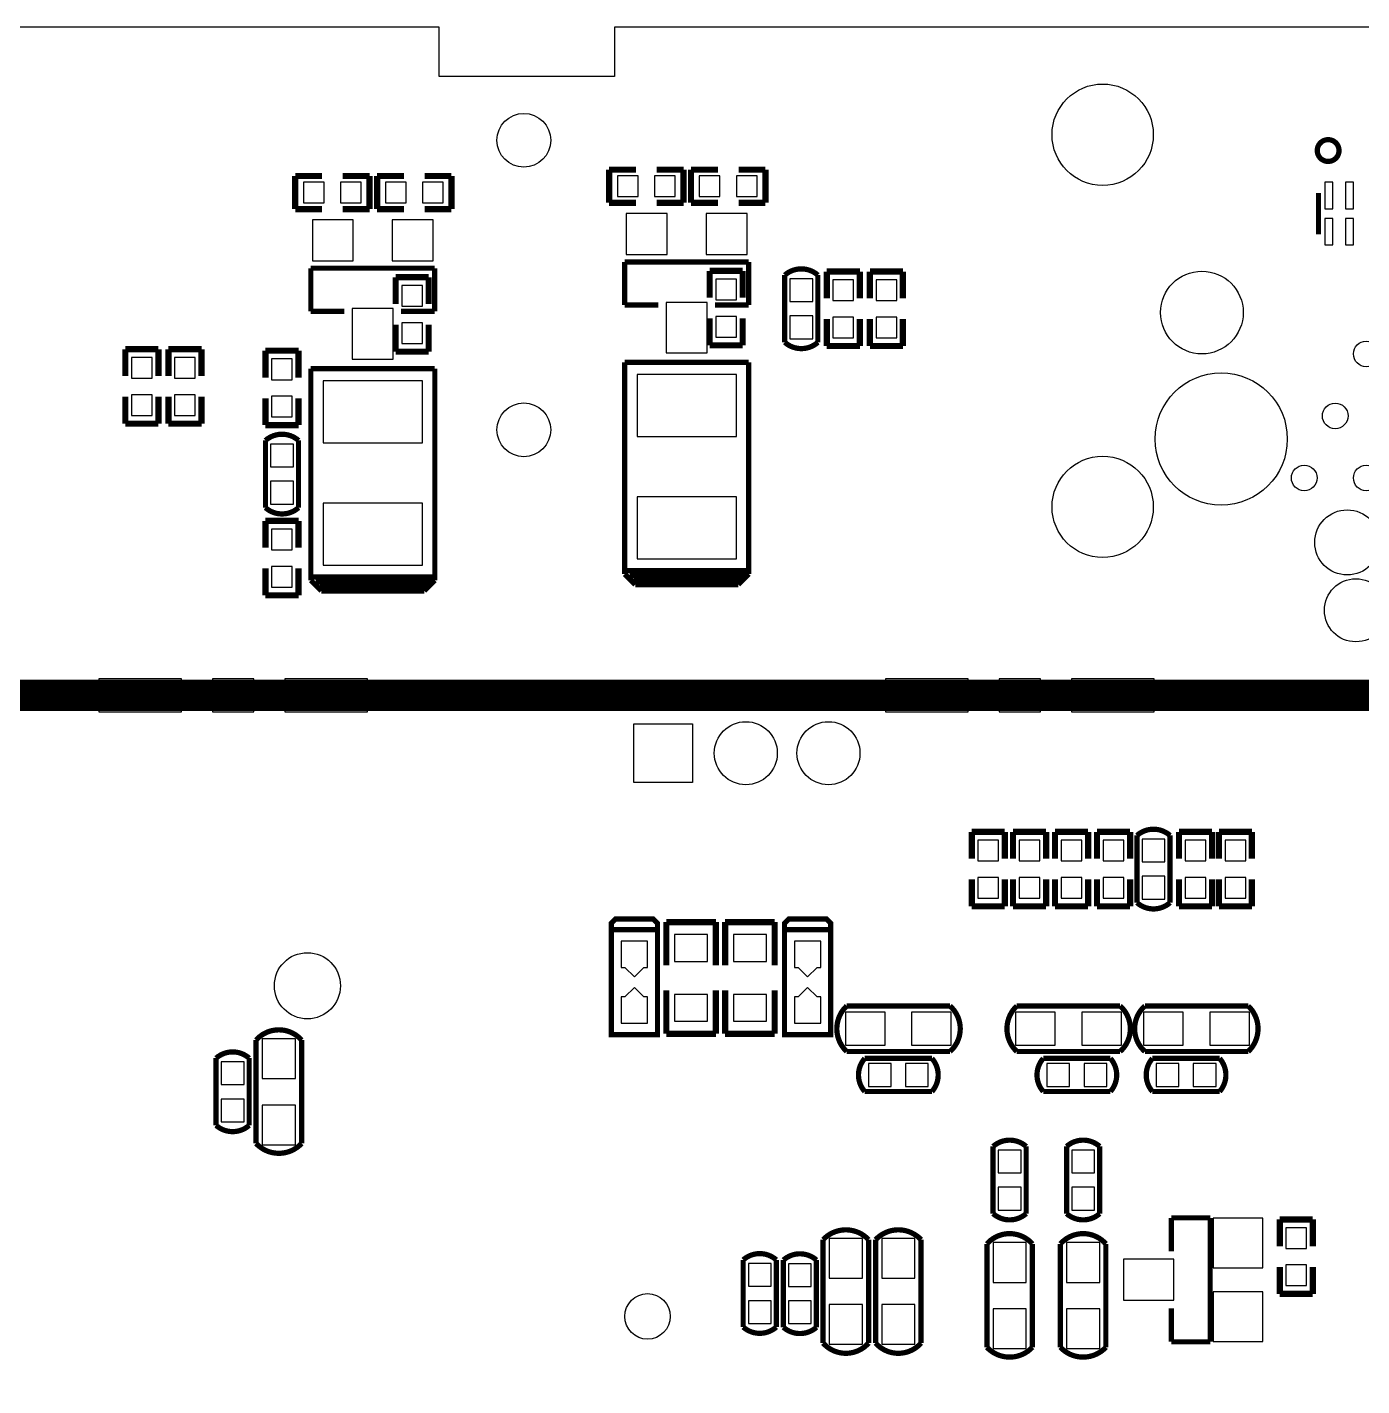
# Model space of a CAD drawing. Extents: x -3 to 180, y 0 to 107.
# Drawn here: x 32.1 to 64.38, y 74.21 to 107.06 of the extents above; entities that cross this region are included whole.
import ezdxf

# ---------------------------------------------------------------- set-up
doc = ezdxf.new("R2010")
doc.units = 0
doc.header["$MEASUREMENT"] = 0
for name, color, linetype in [('BG_OUTLINE', 254, 'CONTINUOUS'), ('BG_SILKSCREEN_BOTTOM', 141, 'CONTINUOUS'), ('PG_SILKSCREEN_BOTTOM', 85, 'CONTINUOUS'), ('PIN_BOTTOM', 5, 'CONTINUOUS')]:
    doc.layers.add(name, color=color, linetype=linetype)

msp = doc.modelspace()

# ---------------------------------------------------------------- linework, layer by layer
at = {"layer": 'BG_OUTLINE'}
msp.add_lwpolyline([(-2.999994, 103.031341), (-2.999994, 3.991813, 0.414214), (0.991819, 0), (176.017809, 0, 0.378859), (179.786788, 3.768979), (179.786788, 102.98717, 0.42493), (175.712984, 107.061), (166.5478, 107.060975), (166.5478, 97.5868), (152.3746, 97.5868), (152.3746, 107.060949), (46.3042, 107.06067), (46.3042, 105.8672), (42.0624, 105.8672), (42.0624, 107.06067), (30.607, 107.060644), (30.607, 105.8672), (26.3652, 105.8672), (26.3652, 107.060644), (1.029665, 107.060619, 0.418755)], format="xyb", close=True, dxfattribs=at)
at = {"layer": 'BG_SILKSCREEN_BOTTOM'}
msp.add_lwpolyline([(125.9332, 90.9066, 0.762, 0.762, 0), (6.5532, 90.9066, 0.762, 0.762, 0)], format="xyseb", dxfattribs=at)
at = {"layer": 'PG_SILKSCREEN_BOTTOM'}
for points in [[(63.832994, 104.07904, 0.127, 0.127, 1), (63.306198, 104.07904, 0.127, 0.127, 1), (63.832994, 104.07904, 0.127, 0.127, 0)], [(38.581762, 103.46309, 0.150089, 0.150089, 0), (39.231748, 103.46309, 0.150089, 0.150089, 0)], [(38.581762, 102.663092, 0.150089, 0.150089, 0), (38.581762, 103.46309, 0.150089, 0.150089, 0)], [(40.381555, 103.46309, 0.150089, 0.150089, 0), (39.731569, 103.46309, 0.150089, 0.150089, 0)], [(40.381555, 102.663092, 0.150089, 0.150089, 0), (40.381555, 103.46309, 0.150089, 0.150089, 0)], [(40.563063, 103.463039, 0.150089, 0.150089, 0), (40.563063, 102.663041, 0.150089, 0.150089, 0)], [(41.213049, 103.463039, 0.150089, 0.150089, 0), (40.563063, 103.463039, 0.150089, 0.150089, 0)], [(41.712871, 103.463039, 0.150089, 0.150089, 0), (42.362857, 103.463039, 0.150089, 0.150089, 0)], [(42.362857, 103.463039, 0.150089, 0.150089, 0), (42.362857, 102.663041, 0.150089, 0.150089, 0)], [(46.176514, 103.615465, 0.150089, 0.150089, 0), (46.8265, 103.615465, 0.150089, 0.150089, 0)], [(46.176514, 102.815466, 0.150089, 0.150089, 0), (46.176514, 103.615465, 0.150089, 0.150089, 0)], [(47.976307, 103.615465, 0.150089, 0.150089, 0), (47.326321, 103.615465, 0.150089, 0.150089, 0)], [(47.976307, 102.815466, 0.150089, 0.150089, 0), (47.976307, 103.615465, 0.150089, 0.150089, 0)], [(48.157638, 103.615439, 0.150089, 0.150089, 0), (48.157638, 102.815441, 0.150089, 0.150089, 0)], [(48.807624, 103.615439, 0.150089, 0.150089, 0), (48.157638, 103.615439, 0.150089, 0.150089, 0)], [(49.307445, 103.615439, 0.150089, 0.150089, 0), (49.957431, 103.615439, 0.150089, 0.150089, 0)], [(49.957431, 103.615439, 0.150089, 0.150089, 0), (49.957431, 102.815441, 0.150089, 0.150089, 0)], [(46.8265, 102.815466, 0.150089, 0.150089, 0), (46.176514, 102.815466, 0.150089, 0.150089, 0)], [(47.326321, 102.815466, 0.150089, 0.150089, 0), (47.976307, 102.815466, 0.150089, 0.150089, 0)], [(48.157638, 102.815441, 0.150089, 0.150089, 0), (48.807624, 102.815441, 0.150089, 0.150089, 0)], [(49.957431, 102.815441, 0.150089, 0.150089, 0), (49.307445, 102.815441, 0.150089, 0.150089, 0)], [(63.335687, 102.054939, 0.127, 0.127, 0), (63.335687, 103.054937, 0.127, 0.127, 0)], [(39.231748, 102.663092, 0.150089, 0.150089, 0), (38.581762, 102.663092, 0.150089, 0.150089, 0)], [(39.731569, 102.663092, 0.150089, 0.150089, 0), (40.381555, 102.663092, 0.150089, 0.150089, 0)], [(40.563063, 102.663041, 0.150089, 0.150089, 0), (41.213049, 102.663041, 0.150089, 0.150089, 0)], [(42.362857, 102.663041, 0.150089, 0.150089, 0), (41.712871, 102.663041, 0.150089, 0.150089, 0)], [(38.95946, 100.192789, 0.127, 0.127, 0), (38.95946, 101.234189, 0.127, 0.127, 0)], [(38.95946, 101.234189, 0.127, 0.127, 0), (41.95666, 101.234189, 0.127, 0.127, 0)], [(41.95666, 101.234189, 0.127, 0.127, 0), (41.95666, 100.192789, 0.127, 0.127, 0)], [(46.55406, 100.345265, 0.127, 0.127, 0), (46.55406, 101.386665, 0.127, 0.127, 0)], [(46.55406, 101.386665, 0.127, 0.127, 0), (49.55126, 101.386665, 0.127, 0.127, 0)], [(48.606761, 101.168937, 0.150089, 0.150089, 0), (49.406759, 101.168937, 0.150089, 0.150089, 0)], [(48.606761, 100.518951, 0.150089, 0.150089, 0), (48.606761, 101.168937, 0.150089, 0.150089, 0)], [(49.406759, 101.168937, 0.150089, 0.150089, 0), (49.406759, 100.518951, 0.150089, 0.150089, 0)], [(49.55126, 101.386665, 0.127, 0.127, 0), (49.55126, 100.345265, 0.127, 0.127, 0)], [(50.425401, 100.503711, 0.127, 0.127, 0), (50.425401, 101.0666, 0.127, 0.127, -0.37791), (51.225399, 101.0666, 0.127, 0.127, 0)], [(51.441401, 101.153697, 0.150089, 0.150089, 0), (52.241399, 101.153697, 0.150089, 0.150089, 0)], [(51.441401, 100.503711, 0.150089, 0.150089, 0), (51.441401, 101.153697, 0.150089, 0.150089, 0)], [(52.241399, 101.153697, 0.150089, 0.150089, 0), (52.241399, 100.503711, 0.150089, 0.150089, 0)], [(52.482801, 101.153697, 0.150089, 0.150089, 0), (52.482801, 100.503711, 0.150089, 0.150089, 0)], [(53.282799, 101.153697, 0.150089, 0.150089, 0), (52.482801, 101.153697, 0.150089, 0.150089, 0)], [(53.282799, 100.503711, 0.150089, 0.150089, 0), (53.282799, 101.153697, 0.150089, 0.150089, 0)], [(41.012161, 101.016537, 0.150089, 0.150089, 0), (41.812159, 101.016537, 0.150089, 0.150089, 0)], [(41.012161, 100.366551, 0.150089, 0.150089, 0), (41.012161, 101.016537, 0.150089, 0.150089, 0)], [(41.812159, 101.016537, 0.150089, 0.150089, 0), (41.812159, 100.366551, 0.150089, 0.150089, 0)], [(51.225399, 101.0666, 0.127, 0.127, 0), (51.225399, 100.503711, 0.127, 0.127, 0)], [(51.225399, 100.503711, 0.127, 0.127, 0), (51.225399, 99.441, 0.127, 0.127, -0.37791), (50.425401, 99.441, 0.127, 0.127, 0)], [(50.425401, 99.441, 0.127, 0.127, 0), (50.425401, 100.503711, 0.127, 0.127, 0)], [(39.77226, 100.192789, 0.127, 0.127, 0), (38.95946, 100.192789, 0.127, 0.127, 0)], [(41.95666, 100.192789, 0.127, 0.127, 0), (41.14386, 100.192789, 0.127, 0.127, 0)], [(47.36686, 100.345265, 0.127, 0.127, 0), (46.55406, 100.345265, 0.127, 0.127, 0)], [(49.55126, 100.345265, 0.127, 0.127, 0), (48.73846, 100.345265, 0.127, 0.127, 0)], [(41.012161, 99.866729, 0.150089, 0.150089, 0), (41.012161, 99.216743, 0.150089, 0.150089, 0)], [(41.812159, 99.216743, 0.150089, 0.150089, 0), (41.812159, 99.866729, 0.150089, 0.150089, 0)], [(48.606761, 100.019129, 0.150089, 0.150089, 0), (48.606761, 99.369143, 0.150089, 0.150089, 0)], [(49.406759, 99.369143, 0.150089, 0.150089, 0), (49.406759, 100.019129, 0.150089, 0.150089, 0)], [(51.441401, 100.003889, 0.150089, 0.150089, 0), (51.441401, 99.353903, 0.150089, 0.150089, 0)], [(52.241399, 99.353903, 0.150089, 0.150089, 0), (52.241399, 100.003889, 0.150089, 0.150089, 0)], [(52.482801, 99.353903, 0.150089, 0.150089, 0), (52.482801, 100.003889, 0.150089, 0.150089, 0)], [(53.282799, 100.003889, 0.150089, 0.150089, 0), (53.282799, 99.353903, 0.150089, 0.150089, 0)], [(34.474201, 99.274097, 0.150089, 0.150089, 0), (35.274199, 99.274097, 0.150089, 0.150089, 0)], [(34.474201, 98.624111, 0.150089, 0.150089, 0), (34.474201, 99.274097, 0.150089, 0.150089, 0)], [(35.274199, 99.274097, 0.150089, 0.150089, 0), (35.274199, 98.624111, 0.150089, 0.150089, 0)], [(35.515601, 99.274097, 0.150089, 0.150089, 0), (36.315599, 99.274097, 0.150089, 0.150089, 0)], [(35.515601, 98.624111, 0.150089, 0.150089, 0), (35.515601, 99.274097, 0.150089, 0.150089, 0)], [(36.315599, 99.274097, 0.150089, 0.150089, 0), (36.315599, 98.624111, 0.150089, 0.150089, 0)], [(37.862535, 99.238435, 0.150089, 0.150089, 0), (37.862535, 98.588449, 0.150089, 0.150089, 0)], [(38.662534, 99.238435, 0.150089, 0.150089, 0), (37.862535, 99.238435, 0.150089, 0.150089, 0)], [(38.662534, 98.588449, 0.150089, 0.150089, 0), (38.662534, 99.238435, 0.150089, 0.150089, 0)], [(41.012161, 99.216743, 0.150089, 0.150089, 0), (41.812159, 99.216743, 0.150089, 0.150089, 0)], [(48.606761, 99.369143, 0.150089, 0.150089, 0), (49.406759, 99.369143, 0.150089, 0.150089, 0)], [(51.441401, 99.353903, 0.150089, 0.150089, 0), (52.241399, 99.353903, 0.150089, 0.150089, 0)], [(53.282799, 99.353903, 0.150089, 0.150089, 0), (52.482801, 99.353903, 0.150089, 0.150089, 0)], [(46.554161, 98.955835, 0.127, 0.127, 0), (46.554161, 93.838039, 0.127, 0.127, 0)], [(49.554359, 98.955835, 0.127, 0.127, 0), (46.554161, 98.955835, 0.127, 0.127, 0)], [(49.554359, 93.838039, 0.127, 0.127, 0), (49.554359, 98.955835, 0.127, 0.127, 0)], [(38.959561, 98.803435, 0.127, 0.127, 0), (38.959561, 93.685639, 0.127, 0.127, 0)], [(41.959759, 98.803435, 0.127, 0.127, 0), (38.959561, 98.803435, 0.127, 0.127, 0)], [(41.959759, 93.685639, 0.127, 0.127, 0), (41.959759, 98.803435, 0.127, 0.127, 0)], [(34.474201, 98.124289, 0.150089, 0.150089, 0), (34.474201, 97.474303, 0.150089, 0.150089, 0)], [(35.274199, 97.474303, 0.150089, 0.150089, 0), (35.274199, 98.124289, 0.150089, 0.150089, 0)], [(35.515601, 98.124289, 0.150089, 0.150089, 0), (35.515601, 97.474303, 0.150089, 0.150089, 0)], [(36.315599, 97.474303, 0.150089, 0.150089, 0), (36.315599, 98.124289, 0.150089, 0.150089, 0)], [(37.862535, 97.438642, 0.150089, 0.150089, 0), (37.862535, 98.088628, 0.150089, 0.150089, 0)], [(38.662534, 98.088628, 0.150089, 0.150089, 0), (38.662534, 97.438642, 0.150089, 0.150089, 0)], [(34.474201, 97.474303, 0.150089, 0.150089, 0), (35.274199, 97.474303, 0.150089, 0.150089, 0)], [(35.515601, 97.474303, 0.150089, 0.150089, 0), (36.315599, 97.474303, 0.150089, 0.150089, 0)], [(38.662534, 97.438642, 0.150089, 0.150089, 0), (37.862535, 97.438642, 0.150089, 0.150089, 0)], [(37.862586, 96.005879, 0.127, 0.127, 0), (37.862586, 97.068589, 0.127, 0.127, -0.37791), (38.662585, 97.068589, 0.127, 0.127, 0)], [(38.662585, 97.068589, 0.127, 0.127, 0), (38.662585, 96.005879, 0.127, 0.127, 0)], [(38.662585, 96.005879, 0.127, 0.127, 0), (38.662585, 95.442989, 0.127, 0.127, -0.37791), (37.862586, 95.442989, 0.127, 0.127, 0)], [(37.862586, 95.442989, 0.127, 0.127, 0), (37.862586, 96.005879, 0.127, 0.127, 0)], [(37.862561, 95.123787, 0.150089, 0.150089, 0), (37.862561, 94.473801, 0.150089, 0.150089, 0)], [(38.662559, 95.123787, 0.150089, 0.150089, 0), (37.862561, 95.123787, 0.150089, 0.150089, 0)], [(38.662559, 94.473801, 0.150089, 0.150089, 0), (38.662559, 95.123787, 0.150089, 0.150089, 0)], [(37.862561, 93.323994, 0.150089, 0.150089, 0), (37.862561, 93.97398, 0.150089, 0.150089, 0)], [(38.662559, 93.97398, 0.150089, 0.150089, 0), (38.662559, 93.323994, 0.150089, 0.150089, 0)], [(49.554359, 93.921834, 0.127, 0.127, 0), (46.554161, 93.921834, 0.127, 0.127, 0)], [(41.959759, 93.769434, 0.127, 0.127, 0), (38.959561, 93.769434, 0.127, 0.127, 0)], [(38.959561, 93.685639, 0.127, 0.127, 0), (39.213561, 93.431639, 0.127, 0.127, 0)], [(41.89476, 93.642637, 0.127, 0.127, 0), (39.07536, 93.642637, 0.127, 0.127, 0)], [(41.705759, 93.431639, 0.127, 0.127, 0), (41.959759, 93.685639, 0.127, 0.127, 0)], [(46.554161, 93.838039, 0.127, 0.127, 0), (46.808161, 93.584039, 0.127, 0.127, 0)], [(49.48936, 93.795037, 0.127, 0.127, 0), (46.66996, 93.795037, 0.127, 0.127, 0)], [(49.37506, 93.67774, 0.127, 0.127, 0), (46.77156, 93.67774, 0.127, 0.127, 0)], [(46.808161, 93.584039, 0.127, 0.127, 0), (49.300359, 93.584039, 0.127, 0.127, 0)], [(49.300359, 93.584039, 0.127, 0.127, 0), (49.554359, 93.838039, 0.127, 0.127, 0)], [(38.662559, 93.323994, 0.150089, 0.150089, 0), (37.862561, 93.323994, 0.150089, 0.150089, 0)], [(41.78046, 93.52534, 0.127, 0.127, 0), (39.17696, 93.52534, 0.127, 0.127, 0)], [(39.213561, 93.431639, 0.127, 0.127, 0), (41.705759, 93.431639, 0.127, 0.127, 0)], [(58.944561, 86.955351, 0.127, 0.127, 0), (58.944561, 87.51824, 0.127, 0.127, -0.37791), (59.744559, 87.51824, 0.127, 0.127, 0)], [(54.947871, 87.604067, 0.150089, 0.150089, 0), (55.747869, 87.604067, 0.150089, 0.150089, 0)], [(54.947871, 86.954081, 0.150089, 0.150089, 0), (54.947871, 87.604067, 0.150089, 0.150089, 0)], [(55.747869, 87.604067, 0.150089, 0.150089, 0), (55.747869, 86.954081, 0.150089, 0.150089, 0)], [(55.947361, 87.605337, 0.150089, 0.150089, 0), (55.947361, 86.955351, 0.150089, 0.150089, 0)], [(56.747359, 87.605337, 0.150089, 0.150089, 0), (55.947361, 87.605337, 0.150089, 0.150089, 0)], [(56.747359, 86.955351, 0.150089, 0.150089, 0), (56.747359, 87.605337, 0.150089, 0.150089, 0)], [(56.963361, 87.605337, 0.150089, 0.150089, 0), (57.763359, 87.605337, 0.150089, 0.150089, 0)], [(56.963361, 86.955351, 0.150089, 0.150089, 0), (56.963361, 87.605337, 0.150089, 0.150089, 0)], [(57.763359, 87.605337, 0.150089, 0.150089, 0), (57.763359, 86.955351, 0.150089, 0.150089, 0)], [(57.979361, 87.605337, 0.150089, 0.150089, 0), (57.979361, 86.955351, 0.150089, 0.150089, 0)], [(58.779359, 87.605337, 0.150089, 0.150089, 0), (57.979361, 87.605337, 0.150089, 0.150089, 0)], [(58.779359, 86.955351, 0.150089, 0.150089, 0), (58.779359, 87.605337, 0.150089, 0.150089, 0)], [(59.744559, 87.51824, 0.127, 0.127, 0), (59.744559, 86.955351, 0.127, 0.127, 0)], [(59.960561, 87.605337, 0.150089, 0.150089, 0), (59.960561, 86.955351, 0.150089, 0.150089, 0)], [(60.760559, 87.605337, 0.150089, 0.150089, 0), (59.960561, 87.605337, 0.150089, 0.150089, 0)], [(60.760559, 86.955351, 0.150089, 0.150089, 0), (60.760559, 87.605337, 0.150089, 0.150089, 0)], [(60.925761, 87.605286, 0.150089, 0.150089, 0), (61.725759, 87.605286, 0.150089, 0.150089, 0)], [(60.925761, 86.9553, 0.150089, 0.150089, 0), (60.925761, 87.605286, 0.150089, 0.150089, 0)], [(61.725759, 87.605286, 0.150089, 0.150089, 0), (61.725759, 86.9553, 0.150089, 0.150089, 0)], [(59.744559, 86.955351, 0.127, 0.127, 0), (59.744559, 85.89264, 0.127, 0.127, -0.37791), (58.944561, 85.89264, 0.127, 0.127, 0)], [(58.944561, 85.89264, 0.127, 0.127, 0), (58.944561, 86.955351, 0.127, 0.127, 0)], [(54.947871, 86.454259, 0.150089, 0.150089, 0), (54.947871, 85.804273, 0.150089, 0.150089, 0)], [(55.747869, 85.804273, 0.150089, 0.150089, 0), (55.747869, 86.454259, 0.150089, 0.150089, 0)], [(55.947361, 85.805543, 0.150089, 0.150089, 0), (55.947361, 86.455529, 0.150089, 0.150089, 0)], [(56.747359, 86.455529, 0.150089, 0.150089, 0), (56.747359, 85.805543, 0.150089, 0.150089, 0)], [(56.963361, 86.455529, 0.150089, 0.150089, 0), (56.963361, 85.805543, 0.150089, 0.150089, 0)], [(57.763359, 85.805543, 0.150089, 0.150089, 0), (57.763359, 86.455529, 0.150089, 0.150089, 0)], [(57.979361, 85.805543, 0.150089, 0.150089, 0), (57.979361, 86.455529, 0.150089, 0.150089, 0)], [(58.779359, 86.455529, 0.150089, 0.150089, 0), (58.779359, 85.805543, 0.150089, 0.150089, 0)], [(59.960561, 85.805543, 0.150089, 0.150089, 0), (59.960561, 86.455529, 0.150089, 0.150089, 0)], [(60.760559, 86.455529, 0.150089, 0.150089, 0), (60.760559, 85.805543, 0.150089, 0.150089, 0)], [(60.925761, 86.455479, 0.150089, 0.150089, 0), (60.925761, 85.805493, 0.150089, 0.150089, 0)], [(61.725759, 85.805493, 0.150089, 0.150089, 0), (61.725759, 86.455479, 0.150089, 0.150089, 0)], [(54.947871, 85.804273, 0.150089, 0.150089, 0), (55.747869, 85.804273, 0.150089, 0.150089, 0)], [(56.747359, 85.805543, 0.150089, 0.150089, 0), (55.947361, 85.805543, 0.150089, 0.150089, 0)], [(56.963361, 85.805543, 0.150089, 0.150089, 0), (57.763359, 85.805543, 0.150089, 0.150089, 0)], [(58.779359, 85.805543, 0.150089, 0.150089, 0), (57.979361, 85.805543, 0.150089, 0.150089, 0)], [(60.760559, 85.805543, 0.150089, 0.150089, 0), (59.960561, 85.805543, 0.150089, 0.150089, 0)], [(60.925761, 85.805493, 0.150089, 0.150089, 0), (61.725759, 85.805493, 0.150089, 0.150089, 0)], [(46.228, 85.2424, 0.127, 0.127, 0), (46.228, 85.3948, 0.127, 0.127, 0), (46.3296, 85.4964, 0.127, 0.127, 0), (46.7868, 85.4964, 0.127, 0.127, 0)], [(47.3456, 85.2424, 0.127, 0.127, 0), (47.3456, 85.3948, 0.127, 0.127, 0), (47.244, 85.4964, 0.127, 0.127, 0), (46.7868, 85.4964, 0.127, 0.127, 0)], [(47.558503, 85.42401, 0.150089, 0.150089, 0), (48.758297, 85.42401, 0.150089, 0.150089, 0)], [(47.558503, 84.373999, 0.150089, 0.150089, 0), (47.558503, 85.42401, 0.150089, 0.150089, 0)], [(48.758297, 85.42401, 0.150089, 0.150089, 0), (48.758297, 84.373999, 0.150089, 0.150089, 0)], [(48.980903, 85.42401, 0.150089, 0.150089, 0), (50.180697, 85.42401, 0.150089, 0.150089, 0)], [(48.980903, 84.373999, 0.150089, 0.150089, 0), (48.980903, 85.42401, 0.150089, 0.150089, 0)], [(50.180697, 85.42401, 0.150089, 0.150089, 0), (50.180697, 84.373999, 0.150089, 0.150089, 0)], [(50.419, 85.2424, 0.127, 0.127, 0), (50.419, 85.3948, 0.127, 0.127, 0), (50.5206, 85.4964, 0.127, 0.127, 0), (50.9778, 85.4964, 0.127, 0.127, 0)], [(51.5366, 85.2424, 0.127, 0.127, 0), (51.5366, 85.3948, 0.127, 0.127, 0), (51.435, 85.4964, 0.127, 0.127, 0), (50.9778, 85.4964, 0.127, 0.127, 0)], [(46.228, 85.2424, 0.127, 0.127, 0), (47.3456, 85.2424, 0.127, 0.127, 0), (47.3456, 82.7024, 0.127, 0.127, 0), (46.228, 82.7024, 0.127, 0.127, 0), (46.228, 85.2424, 0.127, 0.127, 0)], [(50.419, 85.2424, 0.127, 0.127, 0), (51.5366, 85.2424, 0.127, 0.127, 0), (51.5366, 82.7024, 0.127, 0.127, 0), (50.419, 82.7024, 0.127, 0.127, 0), (50.419, 85.2424, 0.127, 0.127, 0)], [(47.558503, 83.774001, 0.150089, 0.150089, 0), (47.558503, 82.72399, 0.150089, 0.150089, 0)], [(48.758297, 82.72399, 0.150089, 0.150089, 0), (48.758297, 83.774001, 0.150089, 0.150089, 0)], [(48.980903, 83.774001, 0.150089, 0.150089, 0), (48.980903, 82.72399, 0.150089, 0.150089, 0)], [(50.180697, 82.72399, 0.150089, 0.150089, 0), (50.180697, 83.774001, 0.150089, 0.150089, 0)], [(51.922426, 82.294679, 0.127, 0.127, -0.432734), (51.922426, 83.394499, 0.127, 0.127, 0)], [(51.922426, 83.394499, 0.127, 0.127, 0), (54.422243, 83.394499, 0.127, 0.127, -0.450474), (54.422243, 82.294679, 0.127, 0.127, 0)], [(56.037226, 82.294679, 0.127, 0.127, -0.432734), (56.037226, 83.394499, 0.127, 0.127, 0)], [(56.037226, 83.394499, 0.127, 0.127, 0), (58.537043, 83.394499, 0.127, 0.127, -0.450474), (58.537043, 82.294679, 0.127, 0.127, 0)], [(61.635894, 82.294679, 0.127, 0.127, 0), (59.136077, 82.294679, 0.127, 0.127, -0.450474), (59.136077, 83.394499, 0.127, 0.127, 0)], [(59.136077, 83.394499, 0.127, 0.127, 0), (61.635894, 83.394499, 0.127, 0.127, 0)], [(61.635894, 83.394499, 0.127, 0.127, -0.432734), (61.635894, 82.294679, 0.127, 0.127, 0)], [(37.636501, 80.070706, 0.127, 0.127, 0), (37.636501, 82.570523, 0.127, 0.127, -0.450474), (38.736321, 82.570523, 0.127, 0.127, 0)], [(47.558503, 82.72399, 0.150089, 0.150089, 0), (48.758297, 82.72399, 0.150089, 0.150089, 0)], [(48.980903, 82.72399, 0.150089, 0.150089, 0), (50.180697, 82.72399, 0.150089, 0.150089, 0)], [(38.736321, 82.570523, 0.127, 0.127, 0), (38.736321, 80.070706, 0.127, 0.127, 0)], [(36.668761, 81.070704, 0.127, 0.127, 0), (36.668761, 82.133415, 0.127, 0.127, -0.37791), (37.468759, 82.133415, 0.127, 0.127, 0)], [(37.468759, 82.133415, 0.127, 0.127, 0), (37.468759, 81.070704, 0.127, 0.127, 0)], [(54.422243, 82.294679, 0.127, 0.127, 0), (51.922426, 82.294679, 0.127, 0.127, 0)], [(52.922399, 81.327041, 0.127, 0.127, 0), (52.359509, 81.327041, 0.127, 0.127, -0.37791), (52.359509, 82.127039, 0.127, 0.127, 0)], [(52.359509, 82.127039, 0.127, 0.127, 0), (52.922399, 82.127039, 0.127, 0.127, 0)], [(52.922399, 82.127039, 0.127, 0.127, 0), (53.985109, 82.127039, 0.127, 0.127, -0.37791), (53.985109, 81.327041, 0.127, 0.127, 0)], [(58.537043, 82.294679, 0.127, 0.127, 0), (56.037226, 82.294679, 0.127, 0.127, 0)], [(57.240399, 81.32699, 0.127, 0.127, 0), (56.677509, 81.32699, 0.127, 0.127, -0.37791), (56.677509, 82.126988, 0.127, 0.127, 0)], [(56.677509, 82.126988, 0.127, 0.127, 0), (57.240399, 82.126988, 0.127, 0.127, 0)], [(57.240399, 82.126988, 0.127, 0.127, 0), (58.303109, 82.126988, 0.127, 0.127, -0.37791), (58.303109, 81.32699, 0.127, 0.127, 0)], [(60.381921, 81.327015, 0.127, 0.127, 0), (59.319211, 81.327015, 0.127, 0.127, -0.37791), (59.319211, 82.127014, 0.127, 0.127, 0)], [(59.319211, 82.127014, 0.127, 0.127, 0), (60.381921, 82.127014, 0.127, 0.127, 0)], [(60.381921, 82.127014, 0.127, 0.127, 0), (60.944811, 82.127014, 0.127, 0.127, -0.37791), (60.944811, 81.327015, 0.127, 0.127, 0)], [(53.985109, 81.327041, 0.127, 0.127, 0), (52.922399, 81.327041, 0.127, 0.127, 0)], [(58.303109, 81.32699, 0.127, 0.127, 0), (57.240399, 81.32699, 0.127, 0.127, 0)], [(60.944811, 81.327015, 0.127, 0.127, 0), (60.381921, 81.327015, 0.127, 0.127, 0)], [(37.468759, 81.070704, 0.127, 0.127, 0), (37.468759, 80.507815, 0.127, 0.127, -0.37791), (36.668761, 80.507815, 0.127, 0.127, 0)], [(36.668761, 80.507815, 0.127, 0.127, 0), (36.668761, 81.070704, 0.127, 0.127, 0)], [(55.464761, 79.437001, 0.127, 0.127, 0), (55.464761, 79.999891, 0.127, 0.127, -0.37791), (56.264759, 79.999891, 0.127, 0.127, 0)], [(57.242786, 79.437001, 0.127, 0.127, 0), (57.242786, 79.999891, 0.127, 0.127, -0.37791), (58.042785, 79.999891, 0.127, 0.127, 0)], [(38.736321, 80.070706, 0.127, 0.127, -0.432734), (37.636501, 80.070706, 0.127, 0.127, 0)], [(56.264759, 79.999891, 0.127, 0.127, 0), (56.264759, 79.437001, 0.127, 0.127, 0)], [(58.042785, 79.999891, 0.127, 0.127, 0), (58.042785, 79.437001, 0.127, 0.127, 0)], [(56.264759, 79.437001, 0.127, 0.127, 0), (56.264759, 78.374291, 0.127, 0.127, -0.37791), (55.464761, 78.374291, 0.127, 0.127, 0)], [(55.464761, 78.374291, 0.127, 0.127, 0), (55.464761, 79.437001, 0.127, 0.127, 0)], [(58.042785, 79.437001, 0.127, 0.127, 0), (58.042785, 78.374291, 0.127, 0.127, -0.37791), (57.242786, 78.374291, 0.127, 0.127, 0)], [(57.242786, 78.374291, 0.127, 0.127, 0), (57.242786, 79.437001, 0.127, 0.127, 0)], [(59.77636, 77.45984, 0.127, 0.127, 0), (59.77636, 78.27264, 0.127, 0.127, 0)], [(59.77636, 78.27264, 0.127, 0.127, 0), (60.71616, 78.27264, 0.127, 0.127, 0)], [(60.71616, 78.27264, 0.127, 0.127, 0), (60.71616, 75.27544, 0.127, 0.127, 0)], [(62.398961, 78.232737, 0.150089, 0.150089, 0), (63.198959, 78.232737, 0.150089, 0.150089, 0)], [(62.398961, 77.582751, 0.150089, 0.150089, 0), (62.398961, 78.232737, 0.150089, 0.150089, 0)], [(63.198959, 78.232737, 0.150089, 0.150089, 0), (63.198959, 77.582751, 0.150089, 0.150089, 0)], [(51.352399, 77.744599, 0.127, 0.127, -0.432734), (52.452219, 77.744599, 0.127, 0.127, 0)], [(52.622501, 77.744599, 0.127, 0.127, -0.432734), (53.722321, 77.744599, 0.127, 0.127, 0)], [(55.314799, 75.143106, 0.127, 0.127, 0), (55.314799, 77.642923, 0.127, 0.127, -0.450474), (56.414619, 77.642923, 0.127, 0.127, 0)], [(57.092799, 75.143106, 0.127, 0.127, 0), (57.092799, 77.642923, 0.127, 0.127, -0.450474), (58.192619, 77.642923, 0.127, 0.127, 0)], [(52.452219, 77.744599, 0.127, 0.127, 0), (52.452219, 75.244782, 0.127, 0.127, -0.450474), (51.352399, 75.244782, 0.127, 0.127, 0)], [(51.352399, 75.244782, 0.127, 0.127, 0), (51.352399, 77.744599, 0.127, 0.127, 0)], [(53.722321, 77.744599, 0.127, 0.127, 0), (53.722321, 75.244782, 0.127, 0.127, -0.450474), (52.622501, 75.244782, 0.127, 0.127, 0)], [(52.622501, 75.244782, 0.127, 0.127, 0), (52.622501, 77.744599, 0.127, 0.127, 0)], [(56.414619, 77.642923, 0.127, 0.127, 0), (56.414619, 75.143106, 0.127, 0.127, 0)], [(58.192619, 77.642923, 0.127, 0.127, 0), (58.192619, 75.143106, 0.127, 0.127, 0)], [(49.41951, 76.693801, 0.127, 0.127, 0), (49.41951, 77.256691, 0.127, 0.127, -0.37791), (50.219508, 77.256691, 0.127, 0.127, 0)], [(50.219508, 77.256691, 0.127, 0.127, 0), (50.219508, 76.693801, 0.127, 0.127, 0)], [(50.39139, 76.68895, 0.127, 0.127, 0), (50.39139, 77.251839, 0.127, 0.127, -0.37791), (51.191389, 77.251839, 0.127, 0.127, 0)], [(51.191389, 77.251839, 0.127, 0.127, 0), (51.191389, 76.68895, 0.127, 0.127, 0)], [(62.398961, 77.082929, 0.150089, 0.150089, 0), (62.398961, 76.432943, 0.150089, 0.150089, 0)], [(63.198959, 76.432943, 0.150089, 0.150089, 0), (63.198959, 77.082929, 0.150089, 0.150089, 0)], [(50.219508, 76.693801, 0.127, 0.127, 0), (50.219508, 75.631091, 0.127, 0.127, -0.37791), (49.41951, 75.631091, 0.127, 0.127, 0)], [(49.41951, 75.631091, 0.127, 0.127, 0), (49.41951, 76.693801, 0.127, 0.127, 0)], [(51.191389, 76.68895, 0.127, 0.127, 0), (51.191389, 75.626239, 0.127, 0.127, -0.37791), (50.39139, 75.626239, 0.127, 0.127, 0)], [(50.39139, 75.626239, 0.127, 0.127, 0), (50.39139, 76.68895, 0.127, 0.127, 0)], [(62.398961, 76.432943, 0.150089, 0.150089, 0), (63.198959, 76.432943, 0.150089, 0.150089, 0)], [(59.77636, 75.27544, 0.127, 0.127, 0), (59.77636, 76.08824, 0.127, 0.127, 0)], [(60.71616, 75.27544, 0.127, 0.127, 0), (59.77636, 75.27544, 0.127, 0.127, 0)], [(56.414619, 75.143106, 0.127, 0.127, -0.432734), (55.314799, 75.143106, 0.127, 0.127, 0)], [(58.192619, 75.143106, 0.127, 0.127, -0.432734), (57.092799, 75.143106, 0.127, 0.127, 0)]]:
    msp.add_lwpolyline(points, format="xyseb", dxfattribs=at)
at = {"layer": 'PIN_BOTTOM'}
for points in [[(38.781622, 103.31304), (38.781622, 102.813142), (39.281519, 102.813142), (39.281519, 103.31304)], [(39.681798, 103.31304), (39.681798, 102.813142), (40.181695, 102.813142), (40.181695, 103.31304)], [(41.262833, 102.813079), (41.262833, 103.312976), (40.762936, 103.312976), (40.762936, 102.813079)], [(42.163009, 102.813079), (42.163009, 103.312976), (41.663112, 103.312976), (41.663112, 102.813079)], [(46.376374, 103.465414), (46.376374, 102.965517), (46.876272, 102.965517), (46.876272, 103.465414)], [(47.27655, 103.465414), (47.27655, 102.965517), (47.776448, 102.965517), (47.776448, 103.465414)], [(48.857408, 102.965479), (48.857408, 103.465376), (48.357511, 103.465376), (48.357511, 102.965479)], [(49.757584, 102.965479), (49.757584, 103.465376), (49.257687, 103.465376), (49.257687, 102.965479)], [(63.485649, 103.314233), (63.485649, 102.670623), (63.685547, 102.670623), (63.685547, 103.314233)], [(63.98575, 103.314233), (63.98575, 102.670623), (64.185648, 102.670623), (64.185648, 103.314233)], [(46.59216, 102.555853), (46.59216, 101.565253), (47.58276, 101.565253), (47.58276, 102.555853)], [(48.52256, 102.555853), (48.52256, 101.565253), (49.51316, 101.565253), (49.51316, 102.555853)], [(38.99756, 102.403377), (38.99756, 101.412777), (39.98816, 101.412777), (39.98816, 102.403377)], [(40.92796, 102.403377), (40.92796, 101.412777), (41.91856, 101.412777), (41.91856, 102.403377)], [(63.485649, 102.439457), (63.485649, 101.795847), (63.685547, 101.795847), (63.685547, 102.439457)], [(63.98575, 102.439457), (63.98575, 101.795847), (64.185648, 101.795847), (64.185648, 102.439457)], [(49.256709, 100.969077), (48.756811, 100.969077), (48.756811, 100.469179), (49.256709, 100.469179)], [(50.550445, 100.428933), (51.100355, 100.428933), (51.100355, 100.978843), (50.550445, 100.978843)], [(52.091349, 100.953837), (51.591451, 100.953837), (51.591451, 100.453939), (52.091349, 100.453939)], [(52.632851, 100.453939), (53.132749, 100.453939), (53.132749, 100.953837), (52.632851, 100.953837)], [(41.662109, 100.816677), (41.162211, 100.816677), (41.162211, 100.316779), (41.662109, 100.316779)], [(39.96276, 100.255502), (39.96276, 99.036302), (40.95336, 99.036302), (40.95336, 100.255502)], [(47.55736, 100.407978), (47.55736, 99.188778), (48.54796, 99.188778), (48.54796, 100.407978)], [(41.662109, 99.916501), (41.162211, 99.916501), (41.162211, 99.416603), (41.662109, 99.416603)], [(49.256709, 100.068901), (48.756811, 100.068901), (48.756811, 99.569003), (49.256709, 99.569003)], [(50.550445, 99.528757), (51.100355, 99.528757), (51.100355, 100.078667), (50.550445, 100.078667)], [(52.091349, 100.053661), (51.591451, 100.053661), (51.591451, 99.553763), (52.091349, 99.553763)], [(52.632851, 99.553763), (53.132749, 99.553763), (53.132749, 100.053661), (52.632851, 100.053661)], [(35.124149, 99.074237), (34.624251, 99.074237), (34.624251, 98.574339), (35.124149, 98.574339)], [(36.165549, 99.074237), (35.665651, 99.074237), (35.665651, 98.574339), (36.165549, 98.574339)], [(38.012586, 98.538678), (38.512483, 98.538678), (38.512483, 99.038575), (38.012586, 99.038575)], [(46.855253, 97.162582), (49.255248, 97.162582), (49.255248, 98.66268), (46.855253, 98.66268)], [(39.260653, 97.010182), (41.660648, 97.010182), (41.660648, 98.51028), (39.260653, 98.51028)], [(35.124149, 98.174061), (34.624251, 98.174061), (34.624251, 97.674163), (35.124149, 97.674163)], [(36.165549, 98.174061), (35.665651, 98.174061), (35.665651, 97.674163), (36.165549, 97.674163)], [(38.012586, 97.638502), (38.512483, 97.638502), (38.512483, 98.138399), (38.012586, 98.138399)], [(38.53754, 96.980832), (37.98763, 96.980832), (37.98763, 96.430922), (38.53754, 96.430922)], [(38.53754, 96.080656), (37.98763, 96.080656), (37.98763, 95.530746), (38.53754, 95.530746)], [(46.855253, 94.208892), (49.255248, 94.208892), (49.255248, 95.708991), (46.855253, 95.708991)], [(39.260653, 94.056492), (41.660648, 94.056492), (41.660648, 95.556591), (39.260653, 95.556591)], [(38.012611, 94.42403), (38.512509, 94.42403), (38.512509, 94.923927), (38.012611, 94.923927)], [(38.012611, 93.523854), (38.512509, 93.523854), (38.512509, 94.023751), (38.012611, 94.023751)], [(35.834091, 90.50655), (35.834091, 91.30665), (33.834095, 91.30665), (33.834095, 90.50655)], [(37.583999, 90.50655), (37.583999, 91.30665), (36.584001, 91.30665), (36.584001, 90.50655)], [(40.333905, 90.50655), (40.333905, 91.30665), (38.333909, 91.30665), (38.333909, 90.50655)], [(54.858691, 90.50655), (54.858691, 91.30665), (52.858695, 91.30665), (52.858695, 90.50655)], [(54.858691, 90.50655), (54.858691, 91.30665), (52.858695, 91.30665), (52.858695, 90.50655)], [(56.608599, 90.50655), (56.608599, 91.30665), (55.608601, 91.30665), (55.608601, 90.50655)], [(56.608599, 90.50655), (56.608599, 91.30665), (55.608601, 91.30665), (55.608601, 90.50655)], [(59.358505, 90.50655), (59.358505, 91.30665), (57.358509, 91.30665), (57.358509, 90.50655)], [(59.358505, 90.50655), (59.358505, 91.30665), (57.358509, 91.30665), (57.358509, 90.50655)], [(46.770747, 88.795047), (46.770747, 90.219047), (48.194747, 90.219047), (48.194747, 88.795047)], [(55.597819, 87.404207), (55.097921, 87.404207), (55.097921, 86.904309), (55.597819, 86.904309)], [(56.097411, 86.905579), (56.597309, 86.905579), (56.597309, 87.405477), (56.097411, 87.405477)], [(57.613309, 87.405477), (57.113411, 87.405477), (57.113411, 86.905579), (57.613309, 86.905579)], [(58.129411, 86.905579), (58.629309, 86.905579), (58.629309, 87.405477), (58.129411, 87.405477)], [(59.069605, 86.880573), (59.619515, 86.880573), (59.619515, 87.430483), (59.069605, 87.430483)], [(60.110611, 86.905579), (60.610509, 86.905579), (60.610509, 87.405477), (60.110611, 87.405477)], [(61.575709, 87.405426), (61.075811, 87.405426), (61.075811, 86.905529), (61.575709, 86.905529)], [(55.597819, 86.504031), (55.097921, 86.504031), (55.097921, 86.004133), (55.597819, 86.004133)], [(56.097411, 86.005403), (56.597309, 86.005403), (56.597309, 86.505301), (56.097411, 86.505301)], [(57.613309, 86.505301), (57.113411, 86.505301), (57.113411, 86.005403), (57.613309, 86.005403)], [(58.129411, 86.005403), (58.629309, 86.005403), (58.629309, 86.505301), (58.129411, 86.505301)], [(59.069605, 85.980397), (59.619515, 85.980397), (59.619515, 86.530307), (59.069605, 86.530307)], [(60.110611, 86.005403), (60.610509, 86.005403), (60.610509, 86.505301), (60.110611, 86.505301)], [(61.575709, 86.50525), (61.075811, 86.50525), (61.075811, 86.005353), (61.575709, 86.005353)], [(48.55845, 85.123896), (47.75835, 85.123896), (47.75835, 84.473885), (48.55845, 84.473885)], [(49.98085, 85.123896), (49.18075, 85.123896), (49.18075, 84.473885), (49.98085, 84.473885)], [(46.4693, 84.963), (46.4693, 84.328), (46.5455, 84.328), (46.5582, 84.328), (46.7868, 84.0994), (47.0154, 84.328), (47.1043, 84.328), (47.1043, 84.963)], [(50.6603, 84.963), (50.6603, 84.328), (50.7365, 84.328), (50.7492, 84.328), (50.9778, 84.0994), (51.2064, 84.328), (51.2953, 84.328), (51.2953, 84.963)], [(47.1043, 82.9818), (47.1043, 83.6168), (47.0281, 83.6168), (47.0154, 83.6168), (46.7868, 83.8454), (46.5582, 83.6168), (46.4693, 83.6168), (46.4693, 82.9818)], [(51.2953, 82.9818), (51.2953, 83.6168), (51.2191, 83.6168), (51.2064, 83.6168), (50.9778, 83.8454), (50.7492, 83.6168), (50.6603, 83.6168), (50.6603, 82.9818)], [(48.55845, 83.674115), (47.75835, 83.674115), (47.75835, 83.024104), (48.55845, 83.024104)], [(49.98085, 83.674115), (49.18075, 83.674115), (49.18075, 83.024104), (49.98085, 83.024104)], [(52.852295, 82.444539), (52.852295, 83.244639), (51.8922, 83.244639), (51.8922, 82.444539)], [(54.452495, 82.444539), (54.452495, 83.244639), (53.4924, 83.244639), (53.4924, 82.444539)], [(56.967095, 82.444539), (56.967095, 83.244639), (56.007, 83.244639), (56.007, 82.444539)], [(58.567295, 82.444539), (58.567295, 83.244639), (57.6072, 83.244639), (57.6072, 82.444539)], [(59.105838, 83.244639), (59.105838, 82.444539), (60.065933, 82.444539), (60.065933, 83.244639)], [(60.706038, 83.244639), (60.706038, 82.444539), (61.666133, 82.444539), (61.666133, 83.244639)], [(38.586461, 82.600762), (37.786361, 82.600762), (37.786361, 81.640667), (38.586461, 81.640667)], [(37.343715, 82.045658), (36.793805, 82.045658), (36.793805, 81.495748), (37.343715, 81.495748)], [(52.997176, 81.452085), (52.997176, 82.001995), (52.447266, 82.001995), (52.447266, 81.452085)], [(53.897352, 81.452085), (53.897352, 82.001995), (53.347442, 82.001995), (53.347442, 81.452085)], [(57.315176, 81.452034), (57.315176, 82.001944), (56.765266, 82.001944), (56.765266, 81.452034)], [(58.215352, 81.452034), (58.215352, 82.001944), (57.665442, 82.001944), (57.665442, 81.452034)], [(59.406968, 82.00197), (59.406968, 81.45206), (59.956878, 81.45206), (59.956878, 82.00197)], [(60.307144, 82.00197), (60.307144, 81.45206), (60.857054, 81.45206), (60.857054, 82.00197)], [(37.343715, 81.145482), (36.793805, 81.145482), (36.793805, 80.595572), (37.343715, 80.595572)], [(38.586461, 81.000562), (37.786361, 81.000562), (37.786361, 80.040467), (38.586461, 80.040467)], [(55.589805, 79.362224), (56.139715, 79.362224), (56.139715, 79.912134), (55.589805, 79.912134)], [(57.36783, 79.362224), (57.91774, 79.362224), (57.91774, 79.912134), (57.36783, 79.912134)], [(55.589805, 78.462048), (56.139715, 78.462048), (56.139715, 79.011958), (55.589805, 79.011958)], [(57.36783, 78.462048), (57.91774, 78.462048), (57.91774, 79.011958), (57.36783, 79.011958)], [(61.990046, 78.263039), (60.790049, 78.263039), (60.790049, 77.063041), (61.990046, 77.063041)], [(63.048909, 78.032877), (62.549011, 78.032877), (62.549011, 77.532979), (63.048909, 77.532979)], [(51.502259, 76.814743), (52.302359, 76.814743), (52.302359, 77.774838), (51.502259, 77.774838)], [(52.772361, 76.814743), (53.572461, 76.814743), (53.572461, 77.774838), (52.772361, 77.774838)], [(56.264759, 77.673162), (55.464659, 77.673162), (55.464659, 76.713067), (56.264759, 76.713067)], [(58.042759, 77.673162), (57.242659, 77.673162), (57.242659, 76.713067), (58.042759, 76.713067)], [(59.839073, 77.26934), (58.619873, 77.26934), (58.619873, 76.27874), (59.839073, 76.27874)], [(49.544554, 76.619024), (50.094464, 76.619024), (50.094464, 77.168934), (49.544554, 77.168934)], [(50.516434, 76.614172), (51.066344, 76.614172), (51.066344, 77.164082), (50.516434, 77.164082)], [(63.048909, 77.132701), (62.549011, 77.132701), (62.549011, 76.632803), (63.048909, 76.632803)], [(49.544554, 75.718848), (50.094464, 75.718848), (50.094464, 76.268758), (49.544554, 76.268758)], [(50.516434, 75.713996), (51.066344, 75.713996), (51.066344, 76.263906), (50.516434, 76.263906)], [(61.990046, 76.485039), (60.790049, 76.485039), (60.790049, 75.285041), (61.990046, 75.285041)], [(51.502259, 75.214543), (52.302359, 75.214543), (52.302359, 76.174638), (51.502259, 76.174638)], [(52.772361, 75.214543), (53.572461, 75.214543), (53.572461, 76.174638), (52.772361, 76.174638)], [(56.264759, 76.072962), (55.464659, 76.072962), (55.464659, 75.112867), (56.264759, 75.112867)], [(58.042759, 76.072962), (57.242659, 76.072962), (57.242659, 75.112867), (58.042759, 75.112867)]]:
    msp.add_lwpolyline(points, close=True, dxfattribs=at)
for centre, radius in [((58.115454, 104.461818), 1.225055), ((44.113221, 104.326182), 0.649999), ((60.5155, 100.161852), 0.999998), ((64.4906, 99.161854), 0.309994), ((60.982098, 97.103921), 1.599946), ((44.113221, 97.326171), 0.649999), ((63.740538, 97.661984), 0.309994), ((58.115454, 95.461836), 1.225055), ((62.990476, 96.16186), 0.309994), ((64.4906, 96.16186), 0.309994), ((64.031901, 94.603824), 0.7874), ((64.24041, 92.961968), 0.762), ((49.482756, 89.50706), 0.762), ((51.482752, 89.50706), 0.762), ((38.877265, 83.884135), 0.799948), ((47.105976, 75.889841), 0.55005)]:
    msp.add_circle(centre, radius, dxfattribs=at)

doc.saveas('drawing.dxf')
